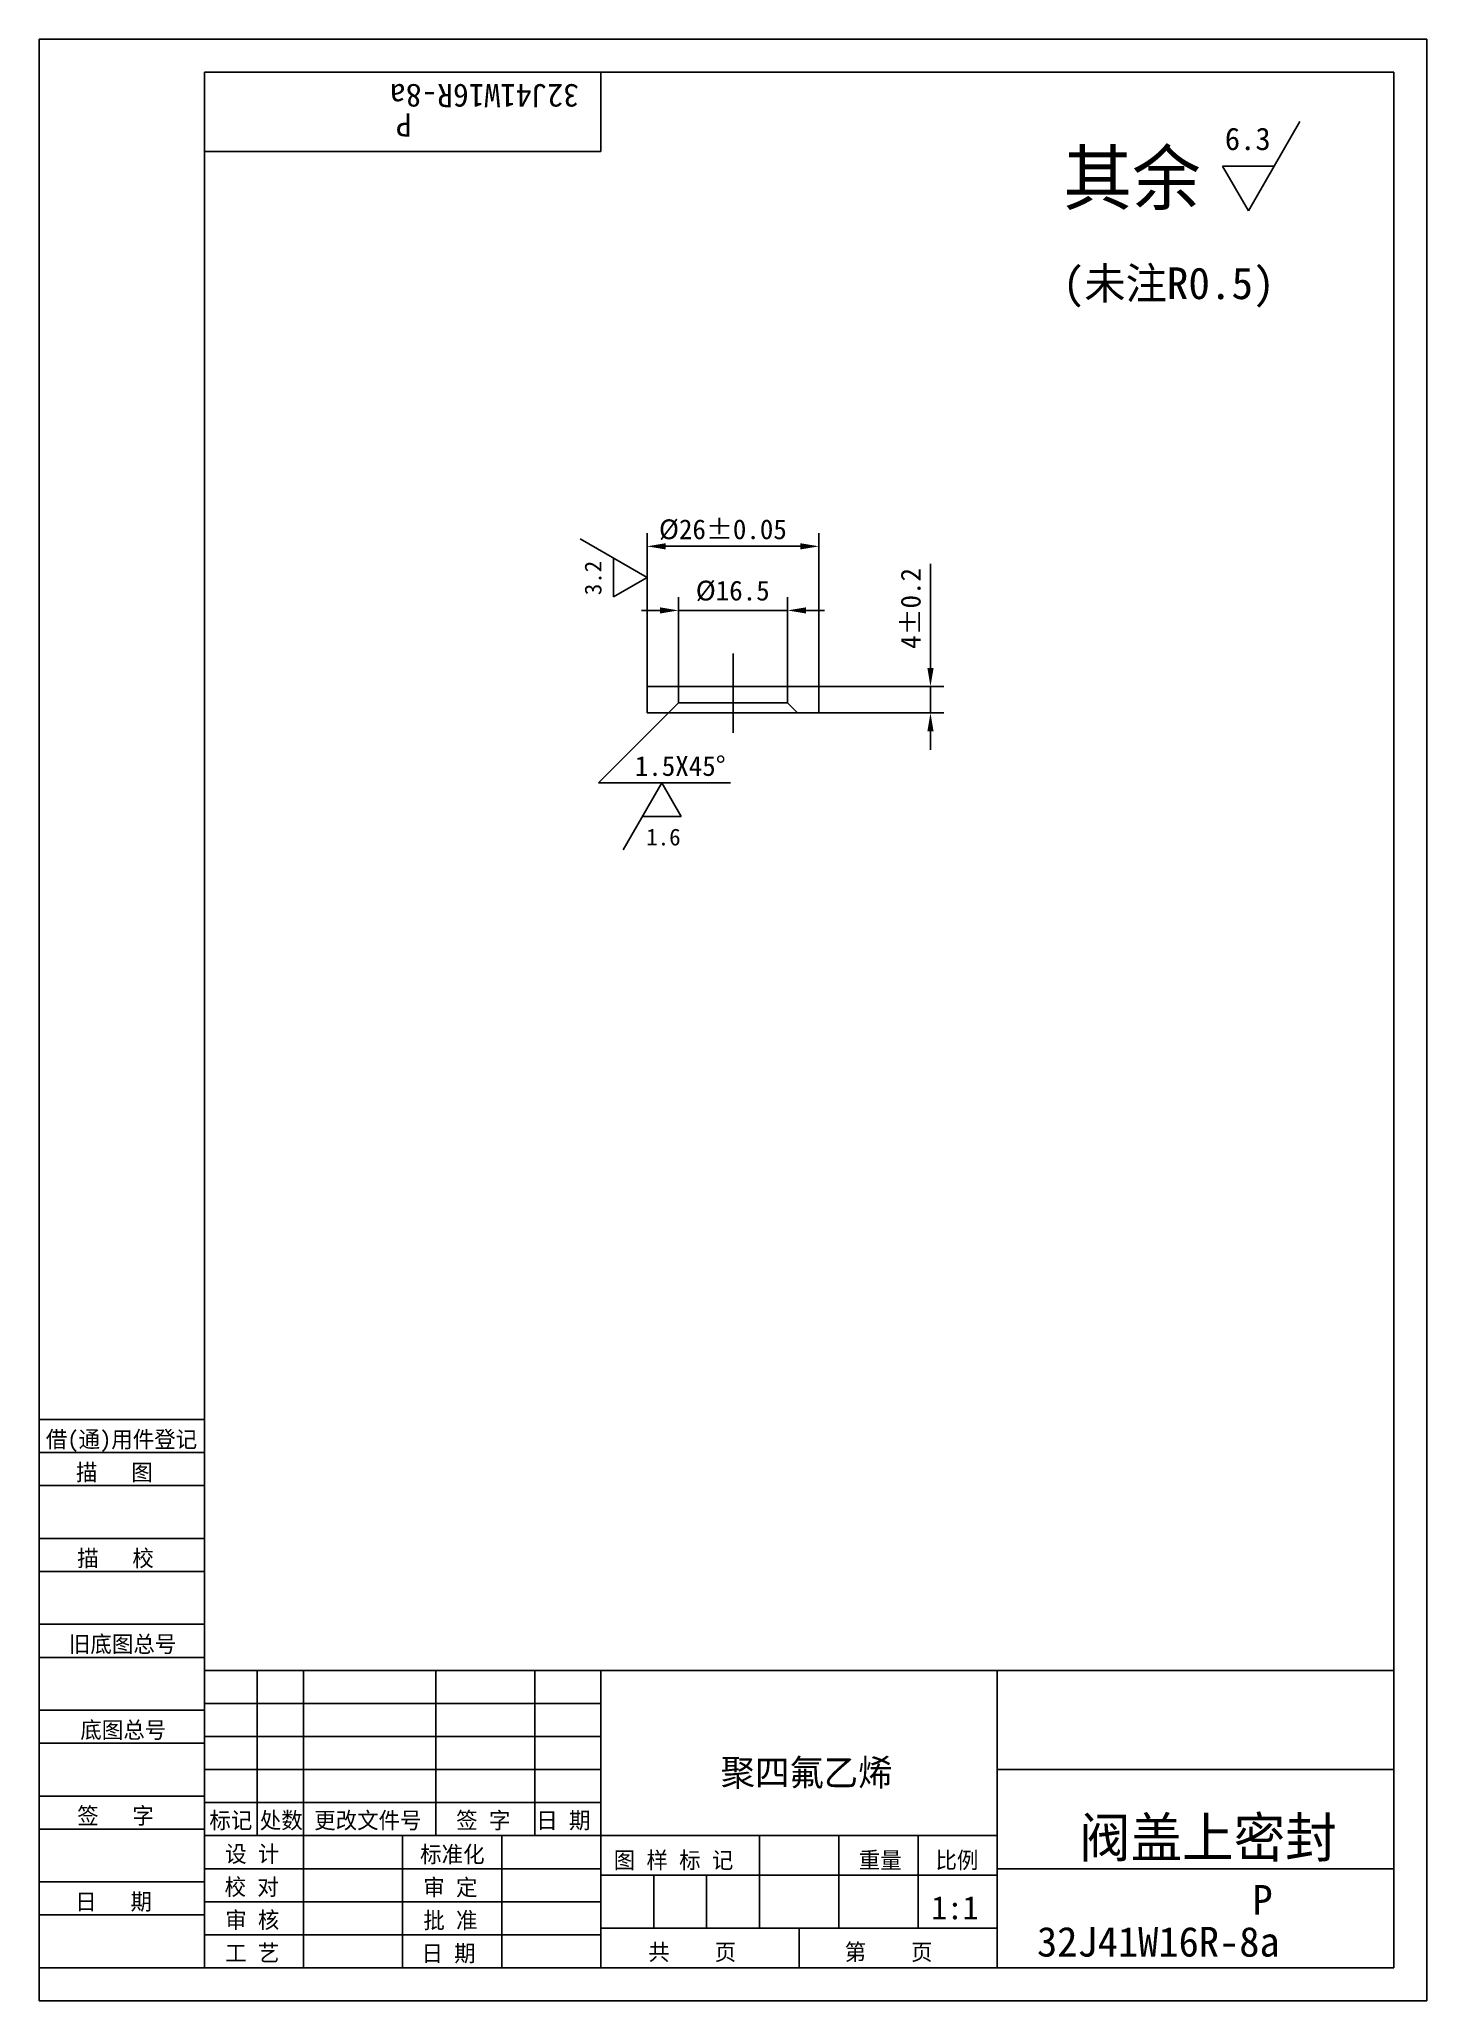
# Model space of a CAD drawing. Header units: metres. Extents: x 0 to 210, y 0 to 297.
import ezdxf

# ---------------------------------------------------------------- set-up
doc = ezdxf.new("R2010")
doc.units = ezdxf.units.M
for name, color, linetype in [('C', 6, 'Continuous'), ('D', 1, 'Continuous'), ('FL', 5, 'Continuous'), ('T', 7, 'Continuous'), ('TL', 4, 'Continuous')]:
    doc.layers.add(name, color=color, linetype=linetype)

# ---------------------------------------------------------------- blocks, each defined once
blk = doc.blocks.new('TUKUN4')
at = {"layer": 'FL'}
for p, q in [((0, 297), (0, 0)), ((210, 297), (0, 297)), ((210, 0), (210, 297)), ((0, 78), (25, 78)), ((0, 70), (25, 70)), ((0, 65), (25, 65)), ((0, 57), (25, 57)), ((0, 52), (25, 52)), ((33, 25), (33, 50)), ((40, 5), (40, 50)), ((60, 25), (60, 50)), ((75, 25), (75, 50)), ((25, 45), (85, 45)), ((0, 44), (25, 44)), ((0, 39), (25, 39)), ((25, 40), (85, 40)), ((25, 35), (85, 35)), ((0, 31), (25, 31)), ((25, 30), (85, 30)), ((0, 26), (25, 26)), ((70, 5), (70, 25)), ((0, 18), (25, 18)), ((25, 20), (85, 20)), ((25, 15), (85, 15)), ((0, 13), (25, 13)), ((25, 10), (85, 10)), ((0, 0), (210, 0))]:
    blk.add_line(p, q, dxfattribs=at)
at = {"layer": 'TL'}
for p, q in [((25, 5), (25, 292)), ((205, 292), (25, 292)), ((85, 292), (85, 280)), ((205, 5), (205, 292)), ((85, 280), (25, 280)), ((0, 88), (25, 88)), ((0, 83), (25, 83)), ((205, 50), (25, 50)), ((85, 5), (85, 50)), ((145, 5), (145, 50)), ((205, 35), (145, 35)), ((145, 25), (25, 25)), ((55, 5), (55, 25)), ((109, 11), (109, 25)), ((121, 11), (121, 25)), ((133, 11), (133, 25)), ((85, 19), (145, 19)), ((93, 11), (93, 19)), ((101, 11), (101, 19)), ((205, 20), (145, 20)), ((145, 11), (85, 11)), ((115, 5), (115, 11)), ((0, 5), (205, 5))]:
    blk.add_line(p, q, dxfattribs=at)
at = {"layer": 'T'}
for s, p in [('借(通)用件登记', (1, 83.76)), ('描   图', (5.56, 78.76)), ('描   校', (5.74, 65.76)), ('旧底图总号', (4.49, 52.76)), ('底图总号', (6.22, 39.76)), ('签   字', (5.74, 26.76)), ('标记', (25.75, 26.07)), ('处数', (33.38, 26.07)), ('更改文件号', (41.61, 26.07)), ('签 字', (63.1, 26.07)), ('日 期', (75.23, 26.07)), ('设 计', (28.14, 20.99)), ('标准化', (57.65, 20.93)), ('图 样 标 记', (86.95, 20.04)), ('重量', (124.03, 20.04)), ('比例', (135.64, 20.04)), ('校 对', (28.05, 15.99)), ('审 定', (58.13, 15.93)), ('日   期', (5.45, 13.76)), ('审 核', (28.14, 10.99)), ('批 准', (58.13, 10.93)), ('共    页', (92.18, 6.13)), ('第    页', (121.9, 6.13)), ('工 艺', (28.14, 5.99)), ('日 期', (57.84, 5.93))]:
    blk.add_text(s, height=2.5, dxfattribs=at).set_placement(p)

msp = doc.modelspace()

# ---------------------------------------------------------------- linework, layer by layer
at = {"layer": 'C'}
msp.add_lwpolyline([(105, 204), (105, 192)], dxfattribs=at)
at = {"layer": 'D'}
for p, q in [((190.81, 284.52), (183, 271)), ((183, 271), (179.1, 277.76)), ((179.1, 277.76), (186.9, 277.76)), ((81.86, 221.35), (92, 215.49)), ((92, 199), (92, 222.22)), ((94.8, 220.22), (115.2, 220.22)), ((118, 199), (118, 222.22)), ((86.93, 212.56), (86.93, 218.42)), ((134.89, 204.6), (134.89, 217.55)), ((92, 215.49), (86.93, 212.56)), ((96.75, 199), (96.75, 212.52)), ((113.25, 199), (113.25, 212.52)), ((93.95, 210.52), (91.15, 210.52)), ((96.75, 210.52), (113.25, 210.52)), ((116.05, 210.52), (118.85, 210.52)), ((134.89, 201.8), (134.89, 204.6)), ((118, 199), (136.89, 199)), ((134.89, 195), (134.89, 199)), ((95.25, 195), (84.64, 184.39)), ((118, 195), (136.89, 195)), ((134.89, 192.2), (134.89, 189.4)), ((84.64, 184.39), (99.64, 184.39)), ((88.39, 174.25), (94.24, 184.39)), ((94.24, 184.39), (97.17, 179.32)), ((99.64, 184.39), (104.64, 184.39)), ((97.17, 179.32), (91.31, 179.32))]:
    msp.add_line(p, q, dxfattribs=at)
for points in [[(94.8, 220.69), (94.8, 219.75), (92, 220.22)], [(115.2, 220.69), (115.2, 219.75), (118, 220.22)], [(93.95, 210.98), (93.95, 210.05), (96.75, 210.52)], [(116.05, 210.98), (116.05, 210.05), (113.25, 210.52)], [(134.42, 201.8), (135.36, 201.8), (134.89, 199)], [(134.42, 192.2), (135.36, 192.2), (134.89, 195)]]:
    msp.add_solid(points, dxfattribs=at)
at = {"layer": 'TL'}
for p, q in [((92, 199), (96.75, 199)), ((92, 195), (92, 199)), ((113.25, 199), (96.75, 199)), ((96.75, 199), (96.75, 196.5)), ((118, 199), (113.25, 199)), ((113.25, 199), (113.25, 196.5)), ((118, 195), (118, 199)), ((95.25, 195), (96.75, 196.5)), ((96.75, 196.5), (113.25, 196.5)), ((114.75, 195), (113.25, 196.5)), ((95.25, 195), (92, 195)), ((105, 195), (95.25, 195)), ((105, 195), (114.75, 195)), ((114.75, 195), (118, 195))]:
    msp.add_line(p, q, dxfattribs=at)

# ---------------------------------------------------------------- block references
at = {"layer": 'D'}
msp.add_blockref('TUKUN4', (0, 0), dxfattribs=at)

# ---------------------------------------------------------------- texts
for s, height, rotation, p in [('32J41W16R-8a', 3.5, 180, (81.67, 290.2)), ('P', 3.5, 180, (56.37, 285.76)), ('3.2', 2.55, 90, (85.09, 212.82)), ('4%%P0.2', 3, 90, (133.39, 204.69))]:
    msp.add_text(s, height=height, rotation=rotation, dxfattribs=at).set_placement(p)
for s, height, p in [('6.3', 3.4, (179.44, 280.22)), ('其余', 8, (155, 272)), ('(未注R0.5)', 4.8, (154.91, 257.65)), ('%%C26%%p0.05', 3, (93.79, 221.3)), ('%%C16.5', 3, (99.36, 212.02)), ('1.5X45%%d', 3, (90.14, 185.46)), ('1.6', 2.55, (91.87, 174.93)), ('聚四氟乙烯', 4, (103.13, 32.56)), ('阀盖上密封', 6, (157.38, 21.72)), ('1:1', 3.5, (135.01, 12.34)), ('P', 4.5, (183.62, 13.03)), ('32J41W16R-8a', 4.5, (151.01, 6.69))]:
    msp.add_text(s, height=height, dxfattribs=at).set_placement(p)

doc.saveas('drawing.dxf')
